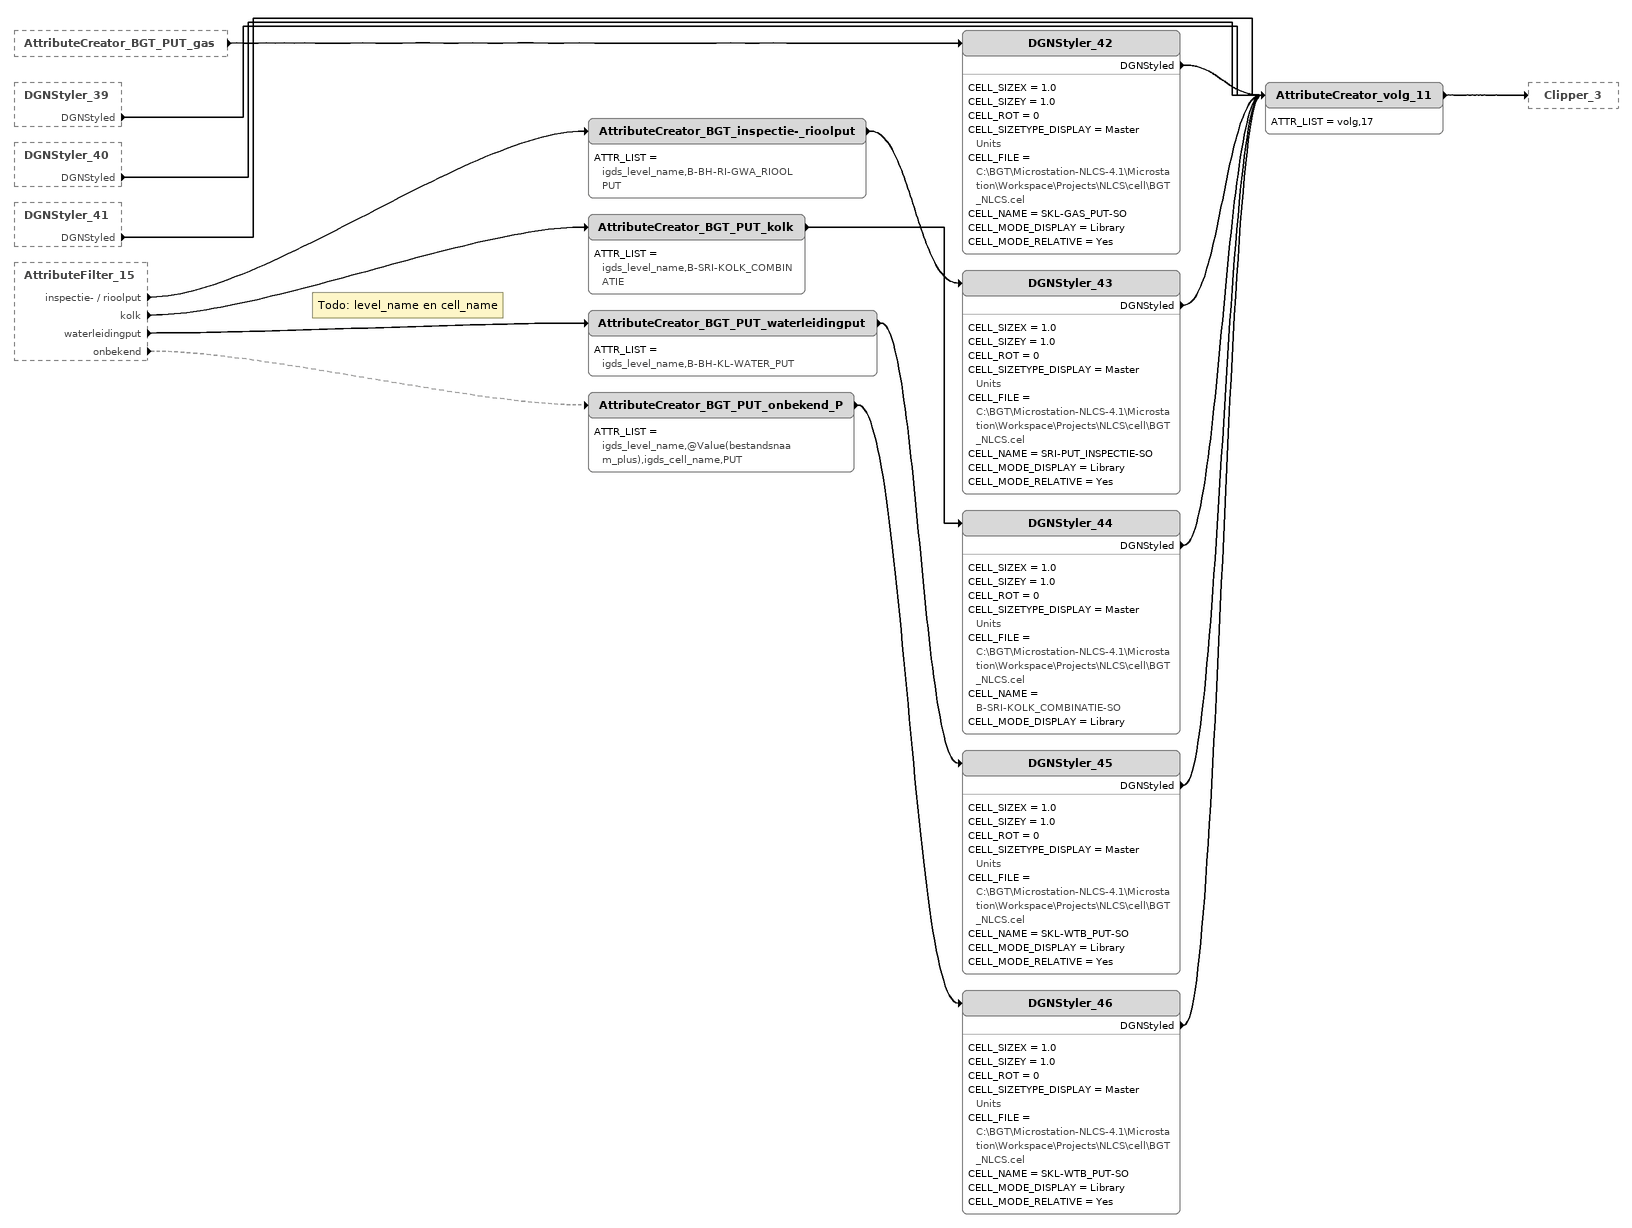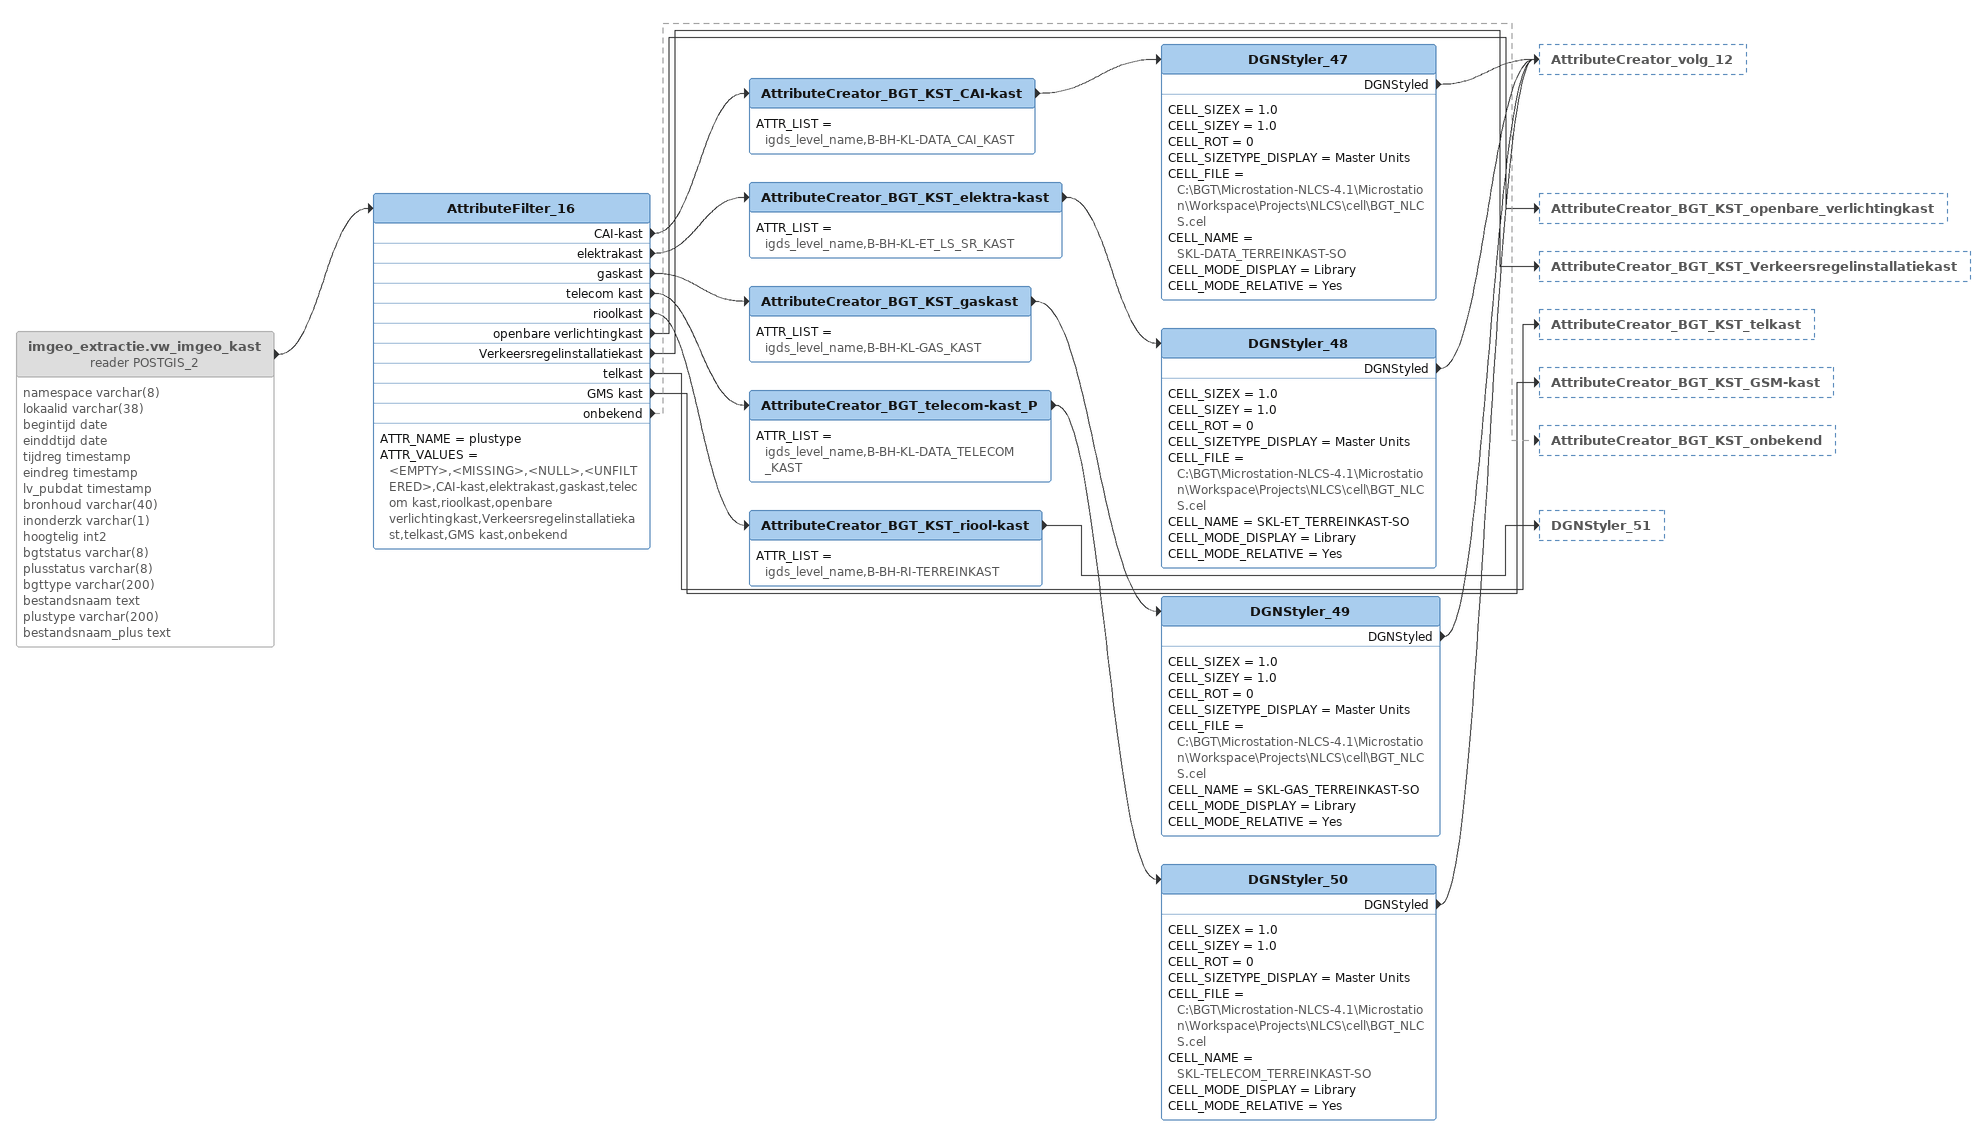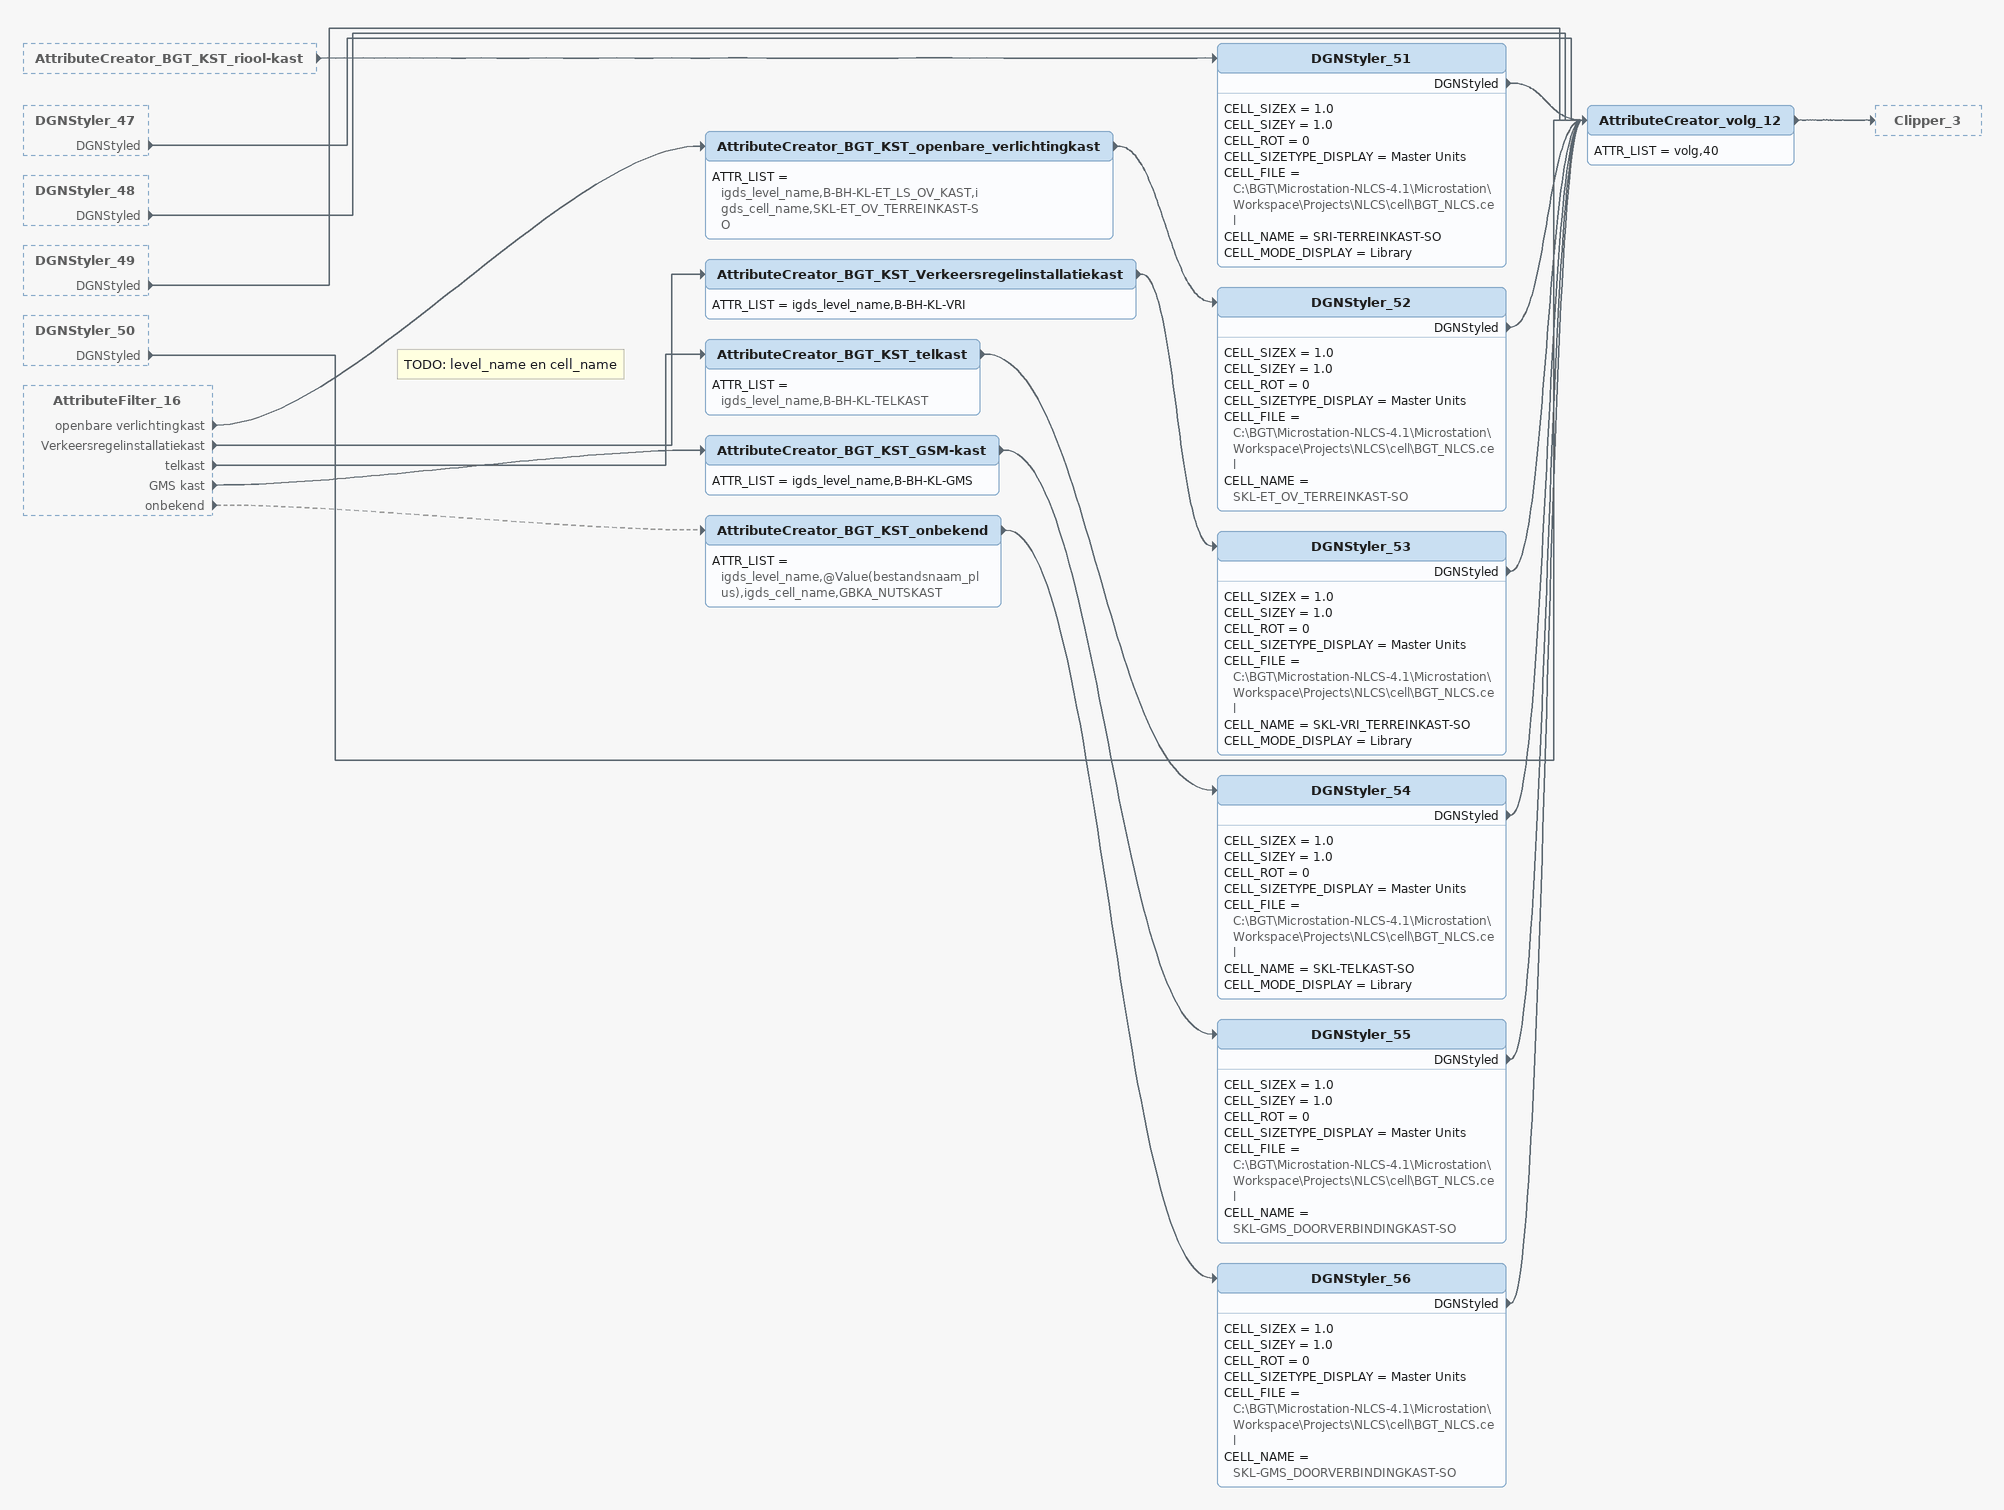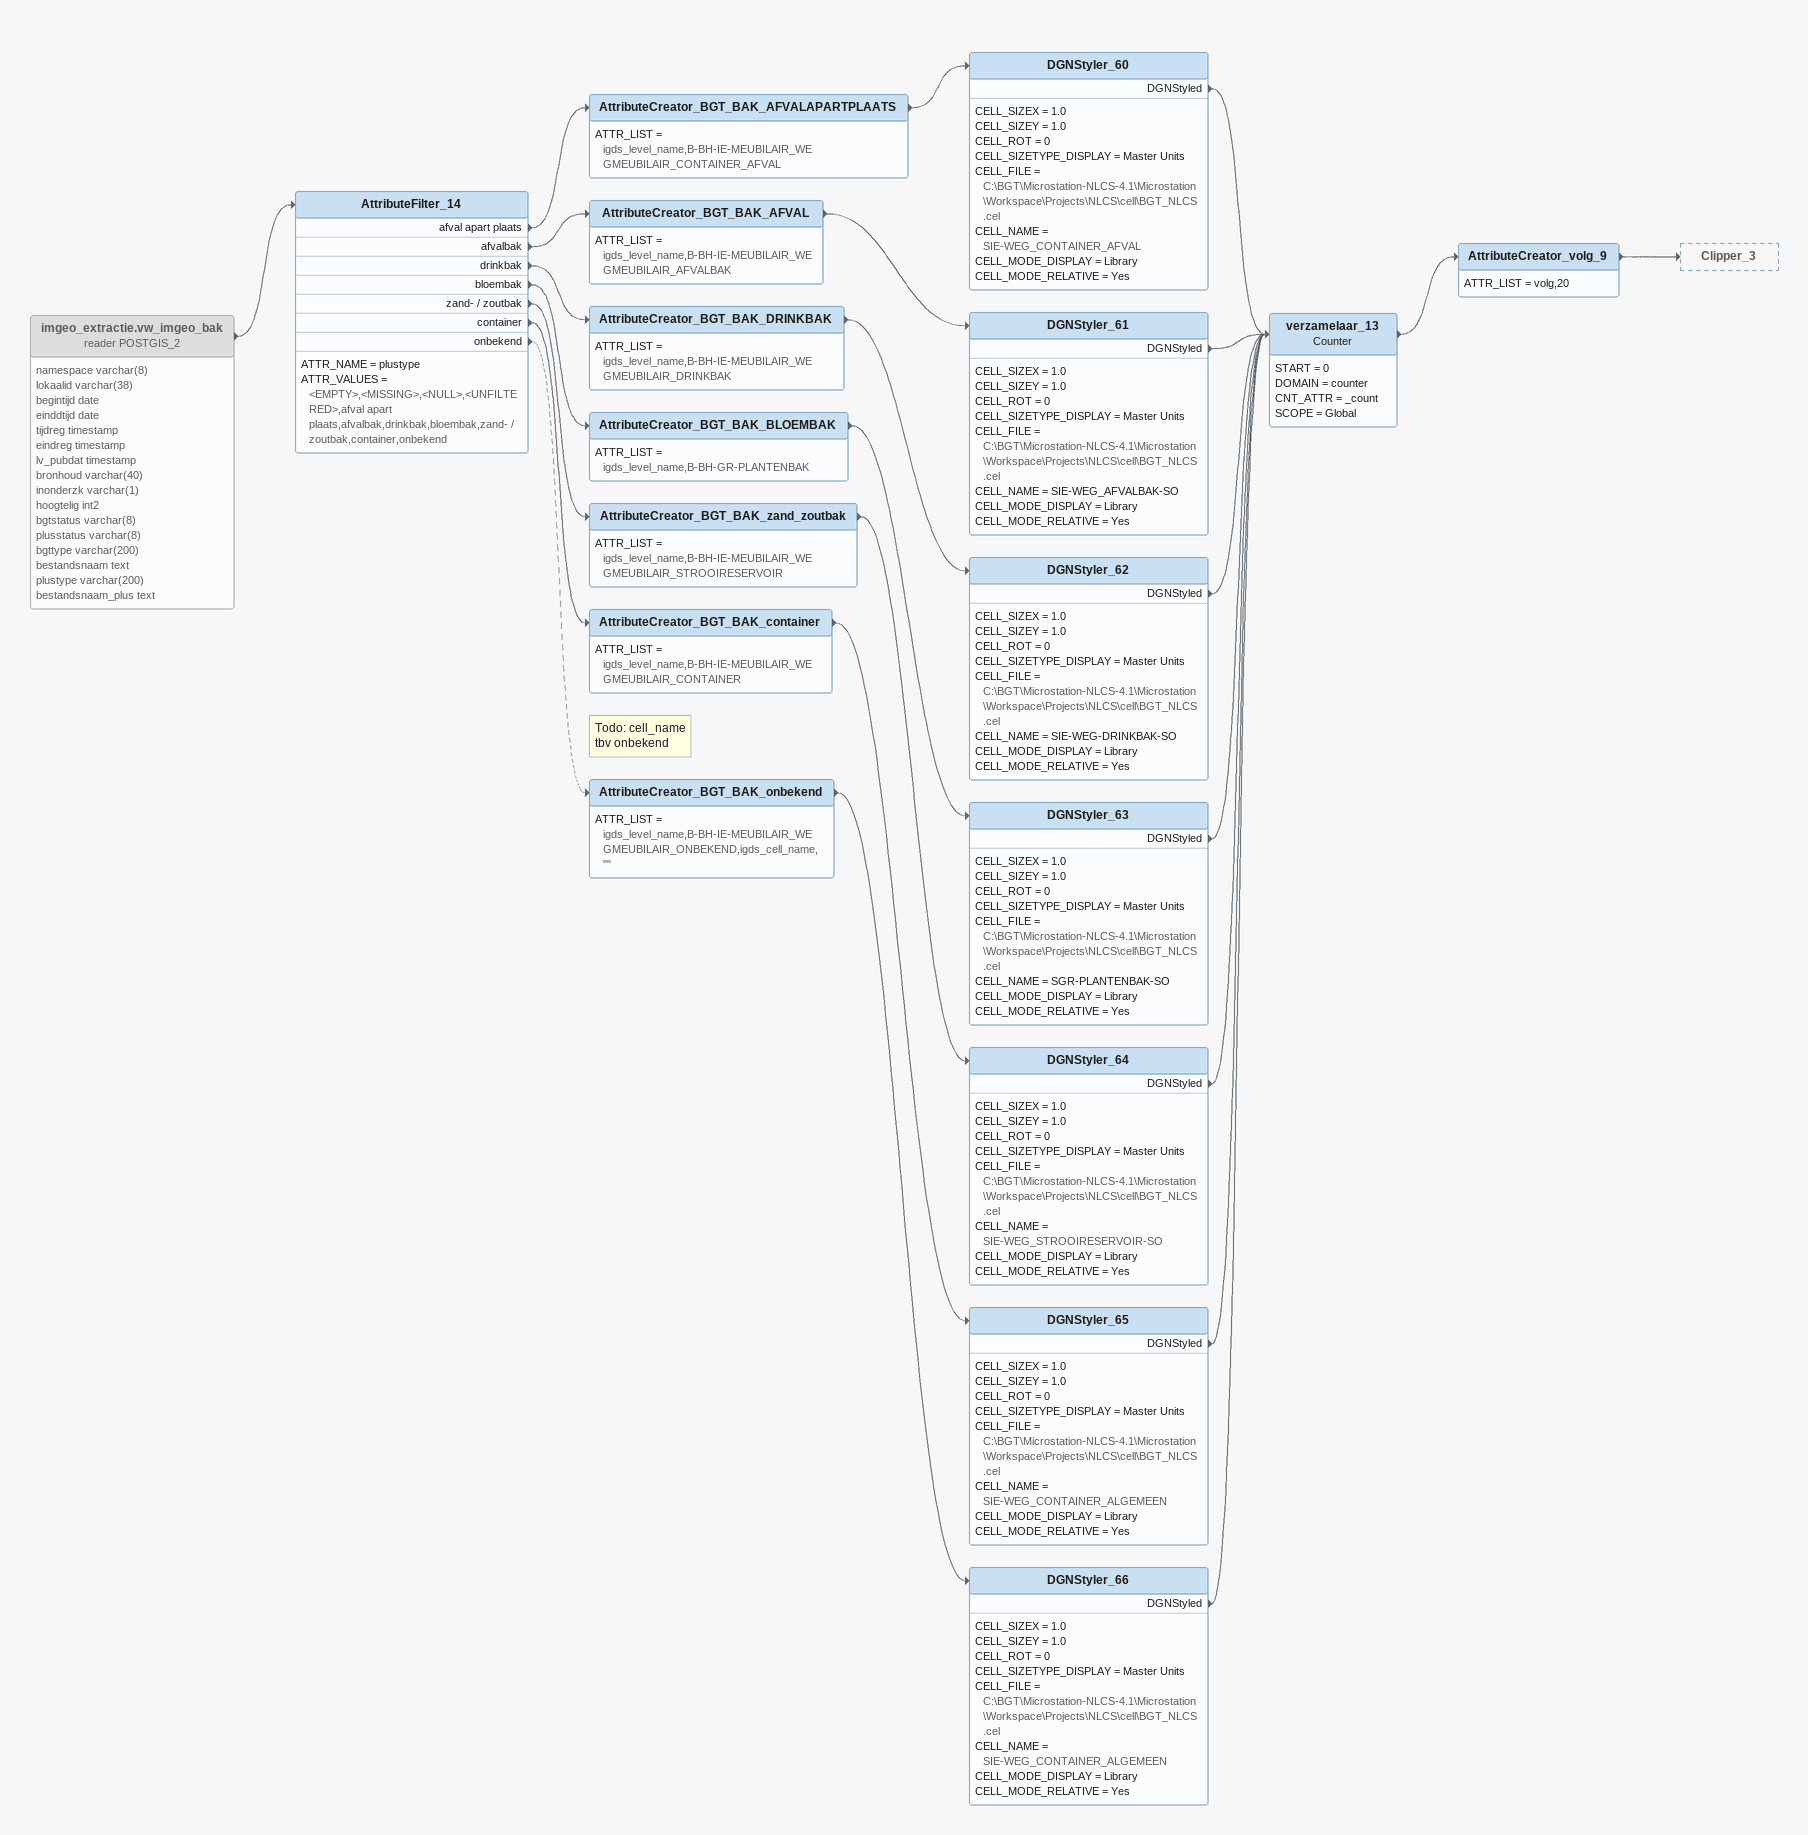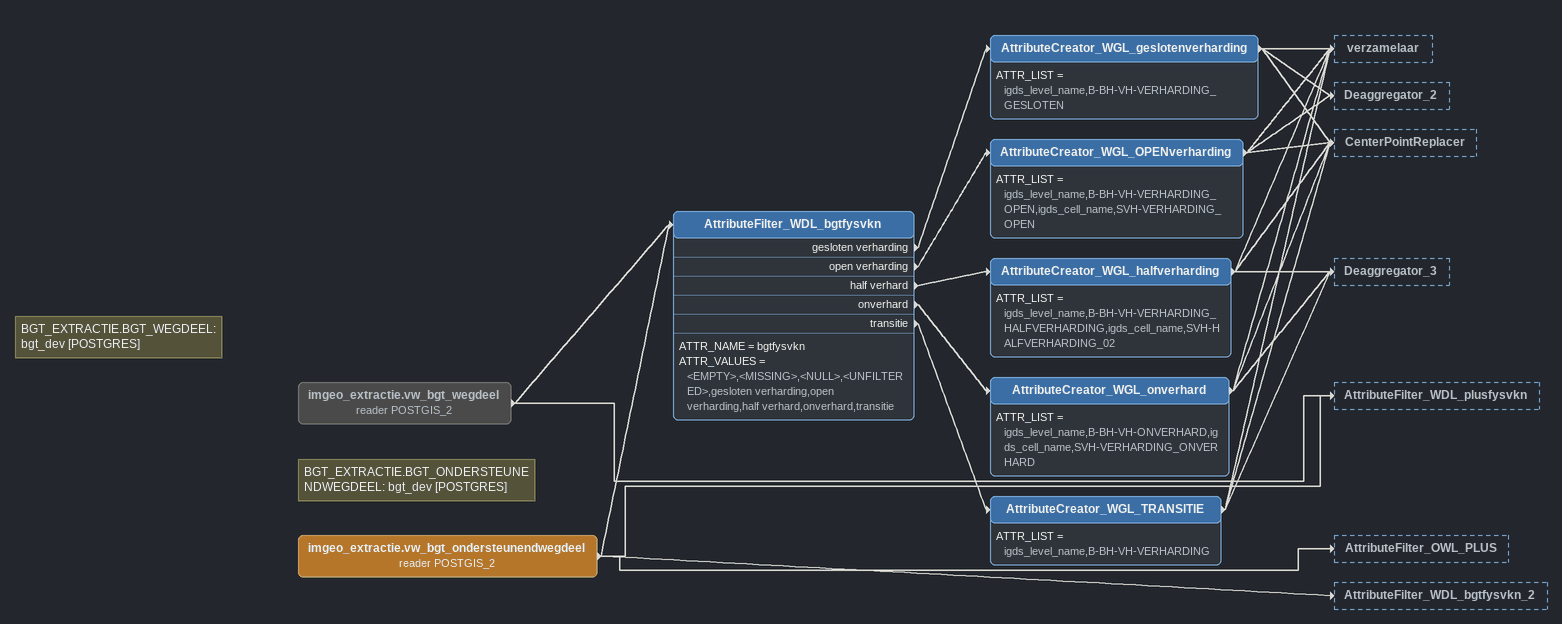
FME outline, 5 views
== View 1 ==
AttributeCreator_BGT_PUT_gas [outside]
    -> DGNStyler_42
DGNStyler_39 [outside]
    DGNStyled -> AttributeCreator_volg_11
DGNStyler_40 [outside]
    DGNStyled -> AttributeCreator_volg_11
DGNStyler_41 [outside]
    DGNStyled -> AttributeCreator_volg_11
AttributeFilter_15 [outside]
    inspectie- / rioolput -> AttributeCreator_BGT_inspectie-_rioolput
    kolk -> AttributeCreator_BGT_PUT_kolk
    waterleidingput -> AttributeCreator_BGT_PUT_waterleidingput
    onbekend -> AttributeCreator_BGT_PUT_onbekend_P [off]
DGNStyler_42
    CELL_SIZEX = 1.0
    CELL_SIZEY = 1.0
    CELL_ROT = 0
    CELL_SIZETYPE_DISPLAY = Master Units
    CELL_FILE = C:\BGT\Microstation-NLCS-4.1\Microstation\Workspace\Projects\NLCS\cell\BGT_NLCS.cel
    CELL_NAME = SKL-GAS_PUT-SO
    CELL_MODE_DISPLAY = Library
    CELL_MODE_RELATIVE = Yes
    DGNStyled -> AttributeCreator_volg_11
AttributeCreator_BGT_inspectie-_rioolput
    ATTR_LIST = igds_level_name,B-BH-RI-GWA_RIOOLPUT
    -> DGNStyler_43
DGNStyler_43
    CELL_SIZEX = 1.0
    CELL_SIZEY = 1.0
    CELL_ROT = 0
    CELL_SIZETYPE_DISPLAY = Master Units
    CELL_FILE = C:\BGT\Microstation-NLCS-4.1\Microstation\Workspace\Projects\NLCS\cell\BGT_NLCS.cel
    CELL_NAME = SRI-PUT_INSPECTIE-SO
    CELL_MODE_DISPLAY = Library
    CELL_MODE_RELATIVE = Yes
    DGNStyled -> AttributeCreator_volg_11
AttributeCreator_BGT_PUT_kolk
    ATTR_LIST = igds_level_name,B-SRI-KOLK_COMBINATIE
    -> DGNStyler_44
DGNStyler_44
    CELL_SIZEX = 1.0
    CELL_SIZEY = 1.0
    CELL_ROT = 0
    CELL_SIZETYPE_DISPLAY = Master Units
    CELL_FILE = C:\BGT\Microstation-NLCS-4.1\Microstation\Workspace\Projects\NLCS\cell\BGT_NLCS.cel
    CELL_NAME = B-SRI-KOLK_COMBINATIE-SO
    CELL_MODE_DISPLAY = Library
    DGNStyled -> AttributeCreator_volg_11
AttributeCreator_BGT_PUT_waterleidingput
    ATTR_LIST = igds_level_name,B-BH-KL-WATER_PUT
    -> DGNStyler_45
DGNStyler_45
    CELL_SIZEX = 1.0
    CELL_SIZEY = 1.0
    CELL_ROT = 0
    CELL_SIZETYPE_DISPLAY = Master Units
    CELL_FILE = C:\BGT\Microstation-NLCS-4.1\Microstation\Workspace\Projects\NLCS\cell\BGT_NLCS.cel
    CELL_NAME = SKL-WTB_PUT-SO
    CELL_MODE_DISPLAY = Library
    CELL_MODE_RELATIVE = Yes
    DGNStyled -> AttributeCreator_volg_11
Note: Todo: level_name en cell_name
AttributeCreator_BGT_PUT_onbekend_P
    ATTR_LIST = igds_level_name,@Value(bestandsnaam_plus),igds_cell_name,PUT
    -> DGNStyler_46
DGNStyler_46
    CELL_SIZEX = 1.0
    CELL_SIZEY = 1.0
    CELL_ROT = 0
    CELL_SIZETYPE_DISPLAY = Master Units
    CELL_FILE = C:\BGT\Microstation-NLCS-4.1\Microstation\Workspace\Projects\NLCS\cell\BGT_NLCS.cel
    CELL_NAME = SKL-WTB_PUT-SO
    CELL_MODE_DISPLAY = Library
    CELL_MODE_RELATIVE = Yes
    DGNStyled -> AttributeCreator_volg_11
AttributeCreator_volg_11
    ATTR_LIST = volg,17
    -> Clipper_3

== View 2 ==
imgeo_extractie.vw_imgeo_kast (reader POSTGIS_2) [off]
    attributes: namespace varchar(8), lokaalid varchar(38), begintijd date, einddtijd date, tijdreg timestamp, eindreg timestamp, lv_pubdat timestamp, bronhoud varchar(40), inonderzk varchar(1), hoogtelig int2, bgtstatus varchar(8), plusstatus varchar(8), bgttype varchar(200), bestandsnaam text, plustype varchar(200), bestandsnaam_plus text
    -> AttributeFilter_16
AttributeFilter_16
    ATTR_NAME = plustype
    ATTR_VALUES = <EMPTY>,<MISSING>,<NULL>,<UNFILTERED>,CAI-kast,elektrakast,gaskast,telecom kast,rioolkast,openbare verlichtingkast,Verkeersregelinstallatiekast,telkast,GMS kast,onbekend
    CAI-kast -> AttributeCreator_BGT_KST_CAI-kast
    elektrakast -> AttributeCreator_BGT_KST_elektra-kast
    gaskast -> AttributeCreator_BGT_KST_gaskast
    telecom kast -> AttributeCreator_BGT_telecom-kast_P
    rioolkast -> AttributeCreator_BGT_KST_riool-kast
    openbare verlichtingkast -> AttributeCreator_BGT_KST_openbare_verlichtingkast
    Verkeersregelinstallatiekast -> AttributeCreator_BGT_KST_Verkeersregelinstallatiekast
    telkast -> AttributeCreator_BGT_KST_telkast
    GMS kast -> AttributeCreator_BGT_KST_GSM-kast
    onbekend -> AttributeCreator_BGT_KST_onbekend [off]
AttributeCreator_BGT_KST_CAI-kast
    ATTR_LIST = igds_level_name,B-BH-KL-DATA_CAI_KAST
    -> DGNStyler_47
DGNStyler_47
    CELL_SIZEX = 1.0
    CELL_SIZEY = 1.0
    CELL_ROT = 0
    CELL_SIZETYPE_DISPLAY = Master Units
    CELL_FILE = C:\BGT\Microstation-NLCS-4.1\Microstation\Workspace\Projects\NLCS\cell\BGT_NLCS.cel
    CELL_NAME = SKL-DATA_TERREINKAST-SO
    CELL_MODE_DISPLAY = Library
    CELL_MODE_RELATIVE = Yes
    DGNStyled -> AttributeCreator_volg_12
AttributeCreator_BGT_KST_elektra-kast
    ATTR_LIST = igds_level_name,B-BH-KL-ET_LS_SR_KAST
    -> DGNStyler_48
DGNStyler_48
    CELL_SIZEX = 1.0
    CELL_SIZEY = 1.0
    CELL_ROT = 0
    CELL_SIZETYPE_DISPLAY = Master Units
    CELL_FILE = C:\BGT\Microstation-NLCS-4.1\Microstation\Workspace\Projects\NLCS\cell\BGT_NLCS.cel
    CELL_NAME = SKL-ET_TERREINKAST-SO
    CELL_MODE_DISPLAY = Library
    CELL_MODE_RELATIVE = Yes
    DGNStyled -> AttributeCreator_volg_12
AttributeCreator_BGT_KST_gaskast
    ATTR_LIST = igds_level_name,B-BH-KL-GAS_KAST
    -> DGNStyler_49
DGNStyler_49
    CELL_SIZEX = 1.0
    CELL_SIZEY = 1.0
    CELL_ROT = 0
    CELL_SIZETYPE_DISPLAY = Master Units
    CELL_FILE = C:\BGT\Microstation-NLCS-4.1\Microstation\Workspace\Projects\NLCS\cell\BGT_NLCS.cel
    CELL_NAME = SKL-GAS_TERREINKAST-SO
    CELL_MODE_DISPLAY = Library
    CELL_MODE_RELATIVE = Yes
    DGNStyled -> AttributeCreator_volg_12
AttributeCreator_BGT_telecom-kast_P
    ATTR_LIST = igds_level_name,B-BH-KL-DATA_TELECOM_KAST
    -> DGNStyler_50
DGNStyler_50
    CELL_SIZEX = 1.0
    CELL_SIZEY = 1.0
    CELL_ROT = 0
    CELL_SIZETYPE_DISPLAY = Master Units
    CELL_FILE = C:\BGT\Microstation-NLCS-4.1\Microstation\Workspace\Projects\NLCS\cell\BGT_NLCS.cel
    CELL_NAME = SKL-TELECOM_TERREINKAST-SO
    CELL_MODE_DISPLAY = Library
    CELL_MODE_RELATIVE = Yes
    DGNStyled -> AttributeCreator_volg_12
AttributeCreator_BGT_KST_riool-kast
    ATTR_LIST = igds_level_name,B-BH-RI-TERREINKAST
    -> DGNStyler_51

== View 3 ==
AttributeCreator_BGT_KST_riool-kast [outside]
    -> DGNStyler_51
DGNStyler_47 [outside]
    DGNStyled -> AttributeCreator_volg_12
DGNStyler_48 [outside]
    DGNStyled -> AttributeCreator_volg_12
DGNStyler_49 [outside]
    DGNStyled -> AttributeCreator_volg_12
DGNStyler_50 [outside]
    DGNStyled -> AttributeCreator_volg_12
AttributeFilter_16 [outside]
    openbare verlichtingkast -> AttributeCreator_BGT_KST_openbare_verlichtingkast
    Verkeersregelinstallatiekast -> AttributeCreator_BGT_KST_Verkeersregelinstallatiekast
    telkast -> AttributeCreator_BGT_KST_telkast
    GMS kast -> AttributeCreator_BGT_KST_GSM-kast
    onbekend -> AttributeCreator_BGT_KST_onbekend [off]
DGNStyler_51
    CELL_SIZEX = 1.0
    CELL_SIZEY = 1.0
    CELL_ROT = 0
    CELL_SIZETYPE_DISPLAY = Master Units
    CELL_FILE = C:\BGT\Microstation-NLCS-4.1\Microstation\Workspace\Projects\NLCS\cell\BGT_NLCS.cel
    CELL_NAME = SRI-TERREINKAST-SO
    CELL_MODE_DISPLAY = Library
    DGNStyled -> AttributeCreator_volg_12
AttributeCreator_BGT_KST_openbare_verlichtingkast
    ATTR_LIST = igds_level_name,B-BH-KL-ET_LS_OV_KAST,igds_cell_name,SKL-ET_OV_TERREINKAST-SO
    -> DGNStyler_52
DGNStyler_52
    CELL_SIZEX = 1.0
    CELL_SIZEY = 1.0
    CELL_ROT = 0
    CELL_SIZETYPE_DISPLAY = Master Units
    CELL_FILE = C:\BGT\Microstation-NLCS-4.1\Microstation\Workspace\Projects\NLCS\cell\BGT_NLCS.cel
    CELL_NAME = SKL-ET_OV_TERREINKAST-SO
    DGNStyled -> AttributeCreator_volg_12
AttributeCreator_BGT_KST_Verkeersregelinstallatiekast
    ATTR_LIST = igds_level_name,B-BH-KL-VRI
    -> DGNStyler_53
DGNStyler_53
    CELL_SIZEX = 1.0
    CELL_SIZEY = 1.0
    CELL_ROT = 0
    CELL_SIZETYPE_DISPLAY = Master Units
    CELL_FILE = C:\BGT\Microstation-NLCS-4.1\Microstation\Workspace\Projects\NLCS\cell\BGT_NLCS.cel
    CELL_NAME = SKL-VRI_TERREINKAST-SO
    CELL_MODE_DISPLAY = Library
    DGNStyled -> AttributeCreator_volg_12
AttributeCreator_BGT_KST_telkast
    ATTR_LIST = igds_level_name,B-BH-KL-TELKAST
    -> DGNStyler_54
DGNStyler_54
    CELL_SIZEX = 1.0
    CELL_SIZEY = 1.0
    CELL_ROT = 0
    CELL_SIZETYPE_DISPLAY = Master Units
    CELL_FILE = C:\BGT\Microstation-NLCS-4.1\Microstation\Workspace\Projects\NLCS\cell\BGT_NLCS.cel
    CELL_NAME = SKL-TELKAST-SO
    CELL_MODE_DISPLAY = Library
    DGNStyled -> AttributeCreator_volg_12
AttributeCreator_BGT_KST_GSM-kast
    ATTR_LIST = igds_level_name,B-BH-KL-GMS
    -> DGNStyler_55
DGNStyler_55
    CELL_SIZEX = 1.0
    CELL_SIZEY = 1.0
    CELL_ROT = 0
    CELL_SIZETYPE_DISPLAY = Master Units
    CELL_FILE = C:\BGT\Microstation-NLCS-4.1\Microstation\Workspace\Projects\NLCS\cell\BGT_NLCS.cel
    CELL_NAME = SKL-GMS_DOORVERBINDINGKAST-SO
    DGNStyled -> AttributeCreator_volg_12
Note: TODO: level_name en cell_name
AttributeCreator_BGT_KST_onbekend
    ATTR_LIST = igds_level_name,@Value(bestandsnaam_plus),igds_cell_name,GBKA_NUTSKAST
    -> DGNStyler_56
DGNStyler_56
    CELL_SIZEX = 1.0
    CELL_SIZEY = 1.0
    CELL_ROT = 0
    CELL_SIZETYPE_DISPLAY = Master Units
    CELL_FILE = C:\BGT\Microstation-NLCS-4.1\Microstation\Workspace\Projects\NLCS\cell\BGT_NLCS.cel
    CELL_NAME = SKL-GMS_DOORVERBINDINGKAST-SO
    DGNStyled -> AttributeCreator_volg_12
AttributeCreator_volg_12
    ATTR_LIST = volg,40
    -> Clipper_3

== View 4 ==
imgeo_extractie.vw_imgeo_bak (reader POSTGIS_2) [off]
    attributes: namespace varchar(8), lokaalid varchar(38), begintijd date, einddtijd date, tijdreg timestamp, eindreg timestamp, lv_pubdat timestamp, bronhoud varchar(40), inonderzk varchar(1), hoogtelig int2, bgtstatus varchar(8), plusstatus varchar(8), bgttype varchar(200), bestandsnaam text, plustype varchar(200), bestandsnaam_plus text
    -> AttributeFilter_14
AttributeFilter_14
    ATTR_NAME = plustype
    ATTR_VALUES = <EMPTY>,<MISSING>,<NULL>,<UNFILTERED>,afval apart plaats,afvalbak,drinkbak,bloembak,zand- / zoutbak,container,onbekend
    afval apart plaats -> AttributeCreator_BGT_BAK_AFVALAPARTPLAATS
    afvalbak -> AttributeCreator_BGT_BAK_AFVAL
    drinkbak -> AttributeCreator_BGT_BAK_DRINKBAK
    bloembak -> AttributeCreator_BGT_BAK_BLOEMBAK
    zand- / zoutbak -> AttributeCreator_BGT_BAK_zand_zoutbak
    container -> AttributeCreator_BGT_BAK_container
    onbekend -> AttributeCreator_BGT_BAK_onbekend [off]
AttributeCreator_BGT_BAK_AFVALAPARTPLAATS
    ATTR_LIST = igds_level_name,B-BH-IE-MEUBILAIR_WEGMEUBILAIR_CONTAINER_AFVAL
    -> DGNStyler_60
DGNStyler_60
    CELL_SIZEX = 1.0
    CELL_SIZEY = 1.0
    CELL_ROT = 0
    CELL_SIZETYPE_DISPLAY = Master Units
    CELL_FILE = C:\BGT\Microstation-NLCS-4.1\Microstation\Workspace\Projects\NLCS\cell\BGT_NLCS.cel
    CELL_NAME = SIE-WEG_CONTAINER_AFVAL
    CELL_MODE_DISPLAY = Library
    CELL_MODE_RELATIVE = Yes
    DGNStyled -> verzamelaar_13
AttributeCreator_BGT_BAK_AFVAL
    ATTR_LIST = igds_level_name,B-BH-IE-MEUBILAIR_WEGMEUBILAIR_AFVALBAK
    -> DGNStyler_61
DGNStyler_61
    CELL_SIZEX = 1.0
    CELL_SIZEY = 1.0
    CELL_ROT = 0
    CELL_SIZETYPE_DISPLAY = Master Units
    CELL_FILE = C:\BGT\Microstation-NLCS-4.1\Microstation\Workspace\Projects\NLCS\cell\BGT_NLCS.cel
    CELL_NAME = SIE-WEG_AFVALBAK-SO
    CELL_MODE_DISPLAY = Library
    CELL_MODE_RELATIVE = Yes
    DGNStyled -> verzamelaar_13
AttributeCreator_BGT_BAK_DRINKBAK
    ATTR_LIST = igds_level_name,B-BH-IE-MEUBILAIR_WEGMEUBILAIR_DRINKBAK
    -> DGNStyler_62
DGNStyler_62
    CELL_SIZEX = 1.0
    CELL_SIZEY = 1.0
    CELL_ROT = 0
    CELL_SIZETYPE_DISPLAY = Master Units
    CELL_FILE = C:\BGT\Microstation-NLCS-4.1\Microstation\Workspace\Projects\NLCS\cell\BGT_NLCS.cel
    CELL_NAME = SIE-WEG-DRINKBAK-SO
    CELL_MODE_DISPLAY = Library
    CELL_MODE_RELATIVE = Yes
    DGNStyled -> verzamelaar_13
AttributeCreator_BGT_BAK_BLOEMBAK
    ATTR_LIST = igds_level_name,B-BH-GR-PLANTENBAK
    -> DGNStyler_63
DGNStyler_63
    CELL_SIZEX = 1.0
    CELL_SIZEY = 1.0
    CELL_ROT = 0
    CELL_SIZETYPE_DISPLAY = Master Units
    CELL_FILE = C:\BGT\Microstation-NLCS-4.1\Microstation\Workspace\Projects\NLCS\cell\BGT_NLCS.cel
    CELL_NAME = SGR-PLANTENBAK-SO
    CELL_MODE_DISPLAY = Library
    CELL_MODE_RELATIVE = Yes
    DGNStyled -> verzamelaar_13
AttributeCreator_BGT_BAK_zand_zoutbak
    ATTR_LIST = igds_level_name,B-BH-IE-MEUBILAIR_WEGMEUBILAIR_STROOIRESERVOIR
    -> DGNStyler_64
DGNStyler_64
    CELL_SIZEX = 1.0
    CELL_SIZEY = 1.0
    CELL_ROT = 0
    CELL_SIZETYPE_DISPLAY = Master Units
    CELL_FILE = C:\BGT\Microstation-NLCS-4.1\Microstation\Workspace\Projects\NLCS\cell\BGT_NLCS.cel
    CELL_NAME = SIE-WEG_STROOIRESERVOIR-SO
    CELL_MODE_DISPLAY = Library
    CELL_MODE_RELATIVE = Yes
    DGNStyled -> verzamelaar_13
AttributeCreator_BGT_BAK_container
    ATTR_LIST = igds_level_name,B-BH-IE-MEUBILAIR_WEGMEUBILAIR_CONTAINER
    -> DGNStyler_65
DGNStyler_65
    CELL_SIZEX = 1.0
    CELL_SIZEY = 1.0
    CELL_ROT = 0
    CELL_SIZETYPE_DISPLAY = Master Units
    CELL_FILE = C:\BGT\Microstation-NLCS-4.1\Microstation\Workspace\Projects\NLCS\cell\BGT_NLCS.cel
    CELL_NAME = SIE-WEG_CONTAINER_ALGEMEEN
    CELL_MODE_DISPLAY = Library
    CELL_MODE_RELATIVE = Yes
    DGNStyled -> verzamelaar_13
Note: Todo: cell_name / tbv onbekend
AttributeCreator_BGT_BAK_onbekend
    ATTR_LIST = igds_level_name,B-BH-IE-MEUBILAIR_WEGMEUBILAIR_ONBEKEND,igds_cell_name,""
    -> DGNStyler_66
DGNStyler_66
    CELL_SIZEX = 1.0
    CELL_SIZEY = 1.0
    CELL_ROT = 0
    CELL_SIZETYPE_DISPLAY = Master Units
    CELL_FILE = C:\BGT\Microstation-NLCS-4.1\Microstation\Workspace\Projects\NLCS\cell\BGT_NLCS.cel
    CELL_NAME = SIE-WEG_CONTAINER_ALGEMEEN
    CELL_MODE_DISPLAY = Library
    CELL_MODE_RELATIVE = Yes
    DGNStyled -> verzamelaar_13
verzamelaar_13: Counter
    START = 0
    DOMAIN = counter
    CNT_ATTR = _count
    SCOPE = Global
    -> AttributeCreator_volg_9
AttributeCreator_volg_9
    ATTR_LIST = volg,20
    -> Clipper_3

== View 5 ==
Note: BGT_EXTRACTIE.BGT_WEGDEEL: bgt_dev [POSTGRES]
imgeo_extractie.vw_bgt_wegdeel (reader POSTGIS_2) [off]
    -> AttributeFilter_WDL_plusfysvkn
    -> AttributeFilter_WDL_bgtfysvkn
Note: BGT_EXTRACTIE.BGT_ONDERSTEUNENDWEGDEEL: bgt_dev [POSTGRES]
imgeo_extractie.vw_bgt_ondersteunendwegdeel (reader POSTGIS_2)
    -> AttributeFilter_OWL_PLUS
    -> AttributeFilter_WDL_bgtfysvkn_2
    -> AttributeFilter_WDL_plusfysvkn
    -> AttributeFilter_WDL_bgtfysvkn
AttributeFilter_WDL_bgtfysvkn
    ATTR_NAME = bgtfysvkn
    ATTR_VALUES = <EMPTY>,<MISSING>,<NULL>,<UNFILTERED>,gesloten verharding,open verharding,half verhard,onverhard,transitie
    gesloten verharding -> AttributeCreator_WGL_geslotenverharding
    open verharding -> AttributeCreator_WGL_OPENverharding
    half verhard -> AttributeCreator_WGL_halfverharding
    onverhard -> AttributeCreator_WGL_onverhard
    transitie -> AttributeCreator_WGL_TRANSITIE
AttributeCreator_WGL_geslotenverharding
    ATTR_LIST = igds_level_name,B-BH-VH-VERHARDING_GESLOTEN
    -> verzamelaar
    -> Deaggregator_2
    -> CenterPointReplacer
AttributeCreator_WGL_OPENverharding
    ATTR_LIST = igds_level_name,B-BH-VH-VERHARDING_OPEN,igds_cell_name,SVH-VERHARDING_OPEN
    -> verzamelaar
    -> Deaggregator_2
    -> CenterPointReplacer
AttributeCreator_WGL_halfverharding
    ATTR_LIST = igds_level_name,B-BH-VH-VERHARDING_HALFVERHARDING,igds_cell_name,SVH-HALFVERHARDING_02
    -> verzamelaar
    -> Deaggregator_3
    -> CenterPointReplacer
AttributeCreator_WGL_onverhard
    ATTR_LIST = igds_level_name,B-BH-VH-ONVERHARD,igds_cell_name,SVH-VERHARDING_ONVERHARD
    -> verzamelaar
    -> Deaggregator_3
    -> CenterPointReplacer
AttributeCreator_WGL_TRANSITIE
    ATTR_LIST = igds_level_name,B-BH-VH-VERHARDING
    -> verzamelaar
    -> Deaggregator_3
    -> CenterPointReplacer
